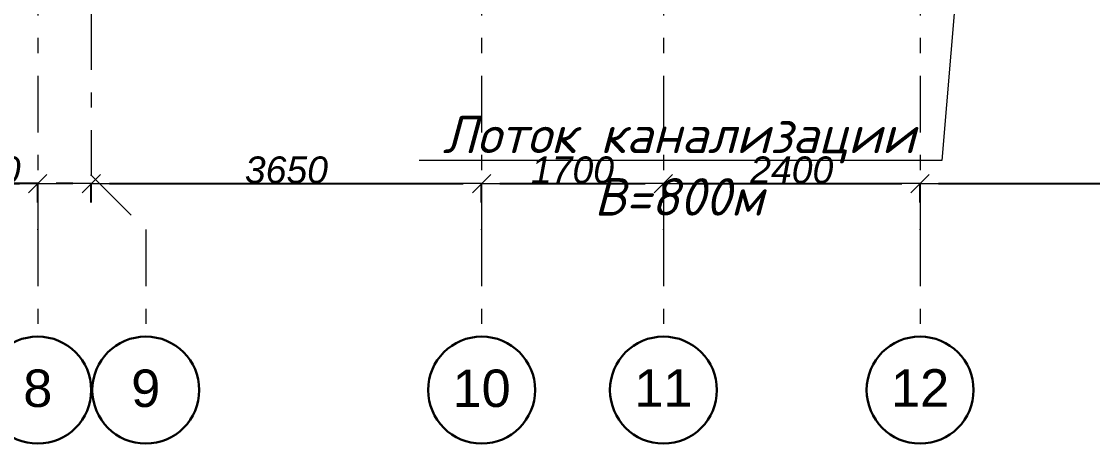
# Model space of a CAD drawing. Header units: millimetres. Extents: x -473555 to 660023, y 5037 to 453528.
# Drawn here: x 266691 to 276707, y 156253 to 160199 of the extents above; entities that cross this region are included whole.
import ezdxf
from ezdxf import colors
from ezdxf.entities.mleader import LeaderData, LeaderLine
from ezdxf.enums import TextEntityAlignment as Align
from ezdxf.math import Vec2, Vec3

# ---------------------------------------------------------------- set-up
doc = ezdxf.new("R2010")
doc.units = ezdxf.units.MM
doc.linetypes.add('Штрихпунктирная', pattern=[1093.611073, 529.166651, -211.666656, 141.111112, -211.666656])
for name, color, linetype in [('ВК_В1_текст', 5, 'Continuous'), ('ВК_К1_текст', 34, 'Continuous'), ('Размеры', 7, 'Continuous'), ('Структуры стальные', 7, 'Continuous')]:
    doc.layers.add(name, color=color, linetype=linetype)
doc.layers.add('Структуры стальные_Ном._пера__1', color=7, linetype='Continuous', lineweight=30)
doc.layers.add('Структуры стальные_Ном._пера__98', color=7, linetype='Continuous', lineweight=18)
doc.styles.add('ISOPEUR', font='isocpeui.ttf')
doc.styles.add('СГЕНЕРИР_СТИЛЬ_1', font='ariali.ttf')
doc.styles.add('СГЕНЕРИР_СТИЛЬ_3', font='arial.ttf')
doc.dimstyles.new('СГЕНЕРИР_СТИЛЬ__15', dxfattribs={"dimtxt": 250, "dimasz": 171, "dimexe": 0.18, "dimexo": 0, "dimgap": 0.09, "dimtad": 1, "dimtih": 1, "dimtoh": 1, "dimdec": 0, "dimzin": 0, "dimdsep": 46, "dimtxsty": 'СГЕНЕРИР_СТИЛЬ_1', "dimblk": 'ARROWHEAD_6', "dimblk1": 'ARROWHEAD_6', "dimblk2": 'ARROWHEAD_6', "dimcen": 0.09, "dimclrd": 7, "dimclre": 7, "dimclrt": 7, "dimazin": 0, "dimtfac": 1, "dimtdec": 4, "dimtmove": 0, "dimatfit": 3, "dimfxl": 1, "dimtolj": 1, "dimtzin": 0, "dimarcsym": 0})

# ---------------------------------------------------------------- blocks, each defined once
blk = doc.blocks.new('Стандартный Маркер Сетки[167]', base_point=(47686, 0))
at = {"layer": 'Структуры стальные_Ном._пера__1', "linetype": 'Continuous'}
blk.add_circle((47686, -10500), 500, dxfattribs=at)
at = {"layer": 'Структуры стальные_Ном._пера__98', "linetype": 'Штрихпунктирная'}
for p, q in [((47686, -1000), (47686, -9000)), ((47686, -9000), (47686, -10000))]:
    blk.add_line(p, q, dxfattribs=at)
blk.add_point((47686, -9000), dxfattribs=at)
blk.add_point((47686, -9000), dxfattribs=at)
at = {"layer": 'Структуры стальные_Ном._пера__1', "style": 'СГЕНЕРИР_СТИЛЬ_3'}
blk.add_attdef('AC_MarkerText_1', text='', height=350, rotation=360, dxfattribs=at).set_placement((47686, -10483), align=Align.MIDDLE_CENTER)
blk = doc.blocks.new('Стандартный Маркер Сетки[168]', base_point=(48186, 0))
at = {"layer": 'Структуры стальные_Ном._пера__1', "linetype": 'Continuous'}
blk.add_circle((48696, -10500), 500, dxfattribs=at)
at = {"layer": 'Структуры стальные_Ном._пера__98', "linetype": 'Штрихпунктирная'}
for p, q in [((48186, -1510), (48186, -8490)), ((48186, -8490), (48696, -9000)), ((48696, -9000), (48696, -10000))]:
    blk.add_line(p, q, dxfattribs=at)
blk.add_point((48186, -8490), dxfattribs=at)
at = {"layer": 'Структуры стальные_Ном._пера__1', "style": 'СГЕНЕРИР_СТИЛЬ_3'}
blk.add_attdef('AC_MarkerText_1', text='', height=350, rotation=360, dxfattribs=at).set_placement((48696, -10483), align=Align.MIDDLE_CENTER)
blk = doc.blocks.new('Стандартный Маркер Сетки[169]', base_point=(51836, 0))
at = {"layer": 'Структуры стальные_Ном._пера__1', "linetype": 'Continuous'}
blk.add_circle((51836, -10500), 500, dxfattribs=at)
at = {"layer": 'Структуры стальные_Ном._пера__98', "linetype": 'Штрихпунктирная'}
for p, q in [((51836, -1000), (51836, -9000)), ((51836, -9000), (51836, -10000))]:
    blk.add_line(p, q, dxfattribs=at)
blk.add_point((51836, -9000), dxfattribs=at)
blk.add_point((51836, -9000), dxfattribs=at)
at = {"layer": 'Структуры стальные_Ном._пера__1', "style": 'СГЕНЕРИР_СТИЛЬ_3'}
blk.add_attdef('AC_MarkerText_1', text='', height=350, rotation=360, dxfattribs=at).set_placement((51836, -10483), align=Align.MIDDLE_CENTER)
blk = doc.blocks.new('Стандартный Маркер Сетки[170]', base_point=(53536, 0))
at = {"layer": 'Структуры стальные_Ном._пера__1', "linetype": 'Continuous'}
blk.add_circle((53536, -10500), 500, dxfattribs=at)
at = {"layer": 'Структуры стальные_Ном._пера__98', "linetype": 'Штрихпунктирная'}
for p, q in [((53536, -1000), (53536, -9000)), ((53536, -9000), (53536, -10000))]:
    blk.add_line(p, q, dxfattribs=at)
blk.add_point((53536, -9000), dxfattribs=at)
blk.add_point((53536, -9000), dxfattribs=at)
at = {"layer": 'Структуры стальные_Ном._пера__1', "style": 'СГЕНЕРИР_СТИЛЬ_3'}
blk.add_attdef('AC_MarkerText_1', text='', height=350, rotation=360, dxfattribs=at).set_placement((53536, -10480), align=Align.MIDDLE_CENTER)
blk = doc.blocks.new('Стандартный Маркер Сетки[171]', base_point=(55936, 0))
at = {"layer": 'Структуры стальные_Ном._пера__1', "linetype": 'Continuous'}
blk.add_circle((55936, -10500), 500, dxfattribs=at)
at = {"layer": 'Структуры стальные_Ном._пера__98', "linetype": 'Штрихпунктирная'}
for p, q in [((55936, -1000), (55936, -9000)), ((55936, -9000), (55936, -10000))]:
    blk.add_line(p, q, dxfattribs=at)
blk.add_point((55936, -9000), dxfattribs=at)
blk.add_point((55936, -9000), dxfattribs=at)
at = {"layer": 'Структуры стальные_Ном._пера__1', "style": 'СГЕНЕРИР_СТИЛЬ_3'}
blk.add_attdef('AC_MarkerText_1', text='', height=350, rotation=360, dxfattribs=at).set_placement((55936, -10480), align=Align.MIDDLE_CENTER)
blk = doc.blocks.new('ARROWHEAD_6')
at = {"color": 0, "linetype": 'Continuous', "lineweight": 0}
for p, q in [((0, 0), (-1, 0)), ((-0.5, -0.5), (0.5, 0.5))]:
    blk.add_line(p, q, dxfattribs=at)
blk = doc.blocks.new('*D71')
at = {"layer": 'Defpoints', "color": 0, "linetype": 'Continuous', "transparency": 16777216}
for p in [(266844, 158683), (261944, 158508), (266844, 158508)]:
    blk.add_point(p, dxfattribs=at)
at = {"layer": 'Размеры', "color": 7, "linetype": 'Continuous', "lineweight": -2, "transparency": 16777216}
for p, q in [((261944, 158508), (261944, 158683)), ((262115, 158683), (266673, 158683)), ((266844, 158508), (266844, 158683))]:
    blk.add_line(p, q, dxfattribs=at)
at = {"layer": 'Размеры', "color": 7, "linetype": 'Continuous', "lineweight": -2, "transparency": 16777216, "xscale": 171, "yscale": 171, "zscale": 171, "rotation": 180}
blk.add_blockref('ARROWHEAD_6', (261944, 158683), dxfattribs=at)
at = {"layer": 'Размеры', "color": 7, "linetype": 'Continuous', "lineweight": -2, "transparency": 16777216, "xscale": 171, "yscale": 171, "zscale": 171}
blk.add_blockref('ARROWHEAD_6', (266844, 158683), dxfattribs=at)
at = {"layer": 'Размеры', "color": 7, "linetype": 'Continuous', "transparency": 16777216, "insert": (264110, 158810), "char_height": 250, "attachment_point": 5, "style": 'СГЕНЕРИР_СТИЛЬ_1'}
blk.add_mtext('\\A1;4900', dxfattribs=at)
blk = doc.blocks.new('*D72')
at = {"layer": 'Defpoints', "color": 0, "linetype": 'Continuous', "transparency": 16777216}
for p in [(267344, 158683), (266844, 158508), (267344, 158508)]:
    blk.add_point(p, dxfattribs=at)
at = {"layer": 'Размеры', "color": 7, "linetype": 'Continuous', "lineweight": -2, "transparency": 16777216}
for p, q in [((266844, 158683), (266111, 158683)), ((266844, 158508), (266844, 158683)), ((267173, 158683), (267015, 158683)), ((267344, 158508), (267344, 158683))]:
    blk.add_line(p, q, dxfattribs=at)
at = {"layer": 'Размеры', "color": 7, "linetype": 'Continuous', "lineweight": -2, "transparency": 16777216, "xscale": 171, "yscale": 171, "zscale": 171, "rotation": 180}
blk.add_blockref('ARROWHEAD_6', (266844, 158683), dxfattribs=at)
at = {"layer": 'Размеры', "color": 7, "linetype": 'Continuous', "lineweight": -2, "transparency": 16777216, "xscale": 171, "yscale": 171, "zscale": 171}
blk.add_blockref('ARROWHEAD_6', (267344, 158683), dxfattribs=at)
at = {"layer": 'Размеры', "color": 7, "linetype": 'Continuous', "transparency": 16777216, "insert": (266392, 158810), "char_height": 250, "attachment_point": 5, "style": 'СГЕНЕРИР_СТИЛЬ_1'}
blk.add_mtext('\\A1;500', dxfattribs=at)
blk = doc.blocks.new('*D73')
at = {"layer": 'Defpoints', "color": 0, "linetype": 'Continuous', "transparency": 16777216}
for p in [(270994, 158683), (267344, 158508), (270994, 158508)]:
    blk.add_point(p, dxfattribs=at)
at = {"layer": 'Размеры', "color": 7, "linetype": 'Continuous', "lineweight": -2, "transparency": 16777216}
for p, q in [((267344, 158508), (267344, 158683)), ((267515, 158683), (270823, 158683)), ((270994, 158508), (270994, 158683))]:
    blk.add_line(p, q, dxfattribs=at)
at = {"layer": 'Размеры', "color": 7, "linetype": 'Continuous', "lineweight": -2, "transparency": 16777216, "xscale": 171, "yscale": 171, "zscale": 171, "rotation": 180}
blk.add_blockref('ARROWHEAD_6', (267344, 158683), dxfattribs=at)
at = {"layer": 'Размеры', "color": 7, "linetype": 'Continuous', "lineweight": -2, "transparency": 16777216, "xscale": 171, "yscale": 171, "zscale": 171}
blk.add_blockref('ARROWHEAD_6', (270994, 158683), dxfattribs=at)
at = {"layer": 'Размеры', "color": 7, "linetype": 'Continuous', "transparency": 16777216, "insert": (269169, 158810), "char_height": 250, "attachment_point": 5, "style": 'СГЕНЕРИР_СТИЛЬ_1'}
blk.add_mtext('\\A1;3650', dxfattribs=at)
blk = doc.blocks.new('*D74')
at = {"layer": 'Defpoints', "color": 0, "linetype": 'Continuous', "transparency": 16777216}
for p in [(272694, 158683), (270994, 158508), (272694, 158508)]:
    blk.add_point(p, dxfattribs=at)
at = {"layer": 'Размеры', "color": 7, "linetype": 'Continuous', "lineweight": -2, "transparency": 16777216}
for p, q in [((270994, 158508), (270994, 158683)), ((271165, 158683), (272523, 158683)), ((272694, 158508), (272694, 158683))]:
    blk.add_line(p, q, dxfattribs=at)
at = {"layer": 'Размеры', "color": 7, "linetype": 'Continuous', "lineweight": -2, "transparency": 16777216, "xscale": 171, "yscale": 171, "zscale": 171, "rotation": 180}
blk.add_blockref('ARROWHEAD_6', (270994, 158683), dxfattribs=at)
at = {"layer": 'Размеры', "color": 7, "linetype": 'Continuous', "lineweight": -2, "transparency": 16777216, "xscale": 171, "yscale": 171, "zscale": 171}
blk.add_blockref('ARROWHEAD_6', (272694, 158683), dxfattribs=at)
at = {"layer": 'Размеры', "color": 7, "linetype": 'Continuous', "transparency": 16777216, "insert": (271844, 158810), "char_height": 250, "attachment_point": 5, "style": 'СГЕНЕРИР_СТИЛЬ_1'}
blk.add_mtext('\\A1;1700', dxfattribs=at)
blk = doc.blocks.new('*D75')
at = {"layer": 'Defpoints', "color": 0, "linetype": 'Continuous', "transparency": 16777216}
for p in [(275094, 158683), (272694, 158508), (275094, 158508)]:
    blk.add_point(p, dxfattribs=at)
at = {"layer": 'Размеры', "color": 7, "linetype": 'Continuous', "lineweight": -2, "transparency": 16777216}
for p, q in [((272694, 158508), (272694, 158683)), ((272865, 158683), (274923, 158683)), ((275094, 158508), (275094, 158683))]:
    blk.add_line(p, q, dxfattribs=at)
at = {"layer": 'Размеры', "color": 7, "linetype": 'Continuous', "lineweight": -2, "transparency": 16777216, "xscale": 171, "yscale": 171, "zscale": 171, "rotation": 180}
blk.add_blockref('ARROWHEAD_6', (272694, 158683), dxfattribs=at)
at = {"layer": 'Размеры', "color": 7, "linetype": 'Continuous', "lineweight": -2, "transparency": 16777216, "xscale": 171, "yscale": 171, "zscale": 171}
blk.add_blockref('ARROWHEAD_6', (275094, 158683), dxfattribs=at)
at = {"layer": 'Размеры', "color": 7, "linetype": 'Continuous', "transparency": 16777216, "insert": (273894, 158810), "char_height": 250, "attachment_point": 5, "style": 'СГЕНЕРИР_СТИЛЬ_1'}
blk.add_mtext('\\A1;2400', dxfattribs=at)
blk = doc.blocks.new('*D76')
at = {"layer": 'Defpoints', "color": 0, "linetype": 'Continuous', "transparency": 16777216}
for p in [(280494, 158683), (275094, 158508), (280494, 158508)]:
    blk.add_point(p, dxfattribs=at)
at = {"layer": 'Размеры', "color": 7, "linetype": 'Continuous', "lineweight": -2, "transparency": 16777216}
for p, q in [((275094, 158508), (275094, 158683)), ((275265, 158683), (280323, 158683)), ((280494, 158508), (280494, 158683))]:
    blk.add_line(p, q, dxfattribs=at)
at = {"layer": 'Размеры', "color": 7, "linetype": 'Continuous', "lineweight": -2, "transparency": 16777216, "xscale": 171, "yscale": 171, "zscale": 171, "rotation": 180}
blk.add_blockref('ARROWHEAD_6', (275094, 158683), dxfattribs=at)
at = {"layer": 'Размеры', "color": 7, "linetype": 'Continuous', "lineweight": -2, "transparency": 16777216, "xscale": 171, "yscale": 171, "zscale": 171}
blk.add_blockref('ARROWHEAD_6', (280494, 158683), dxfattribs=at)
at = {"layer": 'Размеры', "color": 7, "linetype": 'Continuous', "transparency": 16777216, "insert": (277794, 158810), "char_height": 250, "attachment_point": 5, "style": 'СГЕНЕРИР_СТИЛЬ_1'}
blk.add_mtext('\\A1;5400', dxfattribs=at)
blk = doc.blocks.new('_None')

msp = doc.modelspace()

# ---------------------------------------------------------------- block references
at = {"layer": 'Структуры стальные', "color": 8, "linetype": 'Continuous', "lineweight": 20}
ref = msp.add_blockref('Стандартный Маркер Сетки[167]', (266844.2, 167253.1), dxfattribs=at)
ref.add_attrib('AC_MarkerText_1', '8', dxfattribs={"layer": 'Структуры стальные_Ном._пера__1', "color": 7, "height": 350, "rotation": 360, "style": 'СГЕНЕРИР_СТИЛЬ_3'}).set_placement((266844.2, 156770.3), align=Align.MIDDLE_CENTER)
ref = msp.add_blockref('Стандартный Маркер Сетки[168]', (267344, 167253.1), dxfattribs=at)
ref.add_attrib('AC_MarkerText_1', '9', dxfattribs={"layer": 'Структуры стальные_Ном._пера__1', "color": 7, "height": 350, "rotation": 360, "style": 'СГЕНЕРИР_СТИЛЬ_3'}).set_placement((267853.6, 156770.3), align=Align.MIDDLE_CENTER)
ref = msp.add_blockref('Стандартный Маркер Сетки[169]', (270994.2, 167253.1), dxfattribs=at)
ref.add_attrib('AC_MarkerText_1', '10', dxfattribs={"layer": 'Структуры стальные_Ном._пера__1', "color": 7, "height": 350, "rotation": 360, "style": 'СГЕНЕРИР_СТИЛЬ_3'}).set_placement((270994.2, 156770.3), align=Align.MIDDLE_CENTER)
ref = msp.add_blockref('Стандартный Маркер Сетки[170]', (272694.4, 167253.1), dxfattribs=at)
ref.add_attrib('AC_MarkerText_1', '11', dxfattribs={"layer": 'Структуры стальные_Ном._пера__1', "color": 7, "height": 350, "rotation": 360, "style": 'СГЕНЕРИР_СТИЛЬ_3'}).set_placement((272694.4, 156773.1), align=Align.MIDDLE_CENTER)
ref = msp.add_blockref('Стандартный Маркер Сетки[171]', (275094, 167253.1), dxfattribs=at)
ref.add_attrib('AC_MarkerText_1', '12', dxfattribs={"layer": 'Структуры стальные_Ном._пера__1', "color": 7, "height": 350, "rotation": 360, "style": 'СГЕНЕРИР_СТИЛЬ_3'}).set_placement((275094, 156773.1), align=Align.MIDDLE_CENTER)

# ---------------------------------------------------------------- dimensions: what is measured, and where the dimension line sits
at = {"layer": 'Размеры', "linetype": 'Continuous'}
for base, p1, p2, picture, middle in [((266844.2, 158682.5), (261944.2, 158507.5), (266844.2, 158507.5), '*D71', (264109.6, 158682.5)), ((267344, 158682.5), (266844.2, 158507.5), (267344, 158507.5), '*D72', (266392.3, 158682.5)), ((270994.2, 158682.5), (267344, 158507.5), (270994.2, 158507.5), '*D73', (269169.1, 158682.5)), ((272694.4, 158682.5), (270994.2, 158507.5), (272694.4, 158507.5), '*D74', (271844.3, 158682.5)), ((275094, 158682.5), (272694.4, 158507.5), (275094, 158507.5), '*D75', (273894.2, 158682.5)), ((280494.2, 158682.5), (275094, 158507.5), (280494.2, 158507.5), '*D76', (277794.1, 158682.5))]:
    dim = msp.add_linear_dim(base=base, p1=p1, p2=p2, dimstyle='СГЕНЕРИР_СТИЛЬ__15', dxfattribs=at)
    dim.commit()
    dim.dimension.update_dxf_attribs({"geometry": picture, "text_midpoint": middle, "dimtype": 160})

# ---------------------------------------------------------------- leaders
at = {"layer": 'ВК_В1_текст', "linetype": 'Continuous'}
ml = msp.add_multileader_mtext('Standard', dxfattribs=at)
ml.set_content('В1\\P%%C25х3,5', color=256, style='ISOPEUR')
ml.set_leader_properties(lineweight=15)
ml.set_arrow_properties(name='NONE')
ml.build(insert=Vec2(0, 0))
ml.multileader.update_dxf_attribs({"text_left_attachment_type": 6, "text_right_attachment_type": 6, "dogleg_length": 0.1, "arrow_head_size": 400, "scale": 100})
ctx = ml.context
ctx.base_point, ctx.scale, ctx.char_height, ctx.arrow_head_size, ctx.landing_gap_size, ctx.plane_origin = Vec3(244561.2, 159939.8), 100, 250, 400, 200, Vec3(253204.4, 151336)
ctx.left_attachment, ctx.right_attachment, ctx.text_align_type = 6, 6, 1
notes = []
notes.append((ctx, [(1, (1, 1, 0), (246203.9, 159939.8), (-1, 0), 10, [(1, [(247494.6, 163590.6), (251894.2, 163590.6)], 0, [])])]))
ctx.mtext.insert, ctx.mtext.rotation, ctx.mtext.width, ctx.mtext.alignment, ctx.mtext.flow_direction = Vec3(245377.6, 160239.8), 6.2831853, 707.159, 2, 5
ml = msp.add_multileader_mtext('Standard', dxfattribs=at)
ml.set_content('В1\\P%%C25х3,5', color=256, style='ISOPEUR')
ml.set_leader_properties(lineweight=15)
ml.set_arrow_properties(name='NONE')
ml.build(insert=Vec2(0, 0))
ml.multileader.update_dxf_attribs({"text_left_attachment_type": 6, "text_right_attachment_type": 6, "dogleg_length": 0.1, "arrow_head_size": 400, "scale": 100})
ctx = ml.context
ctx.base_point, ctx.scale, ctx.char_height, ctx.arrow_head_size, ctx.landing_gap_size, ctx.plane_origin = Vec3(259161.2, 159939.8), 100, 250, 400, 200, Vec3(267804.4, 151336)
ctx.left_attachment, ctx.right_attachment, ctx.text_align_type = 6, 6, 1
notes.append((ctx, [(1, (1, 1, 0), (260803.9, 159939.8), (-1, 0), 10, [(0, [(262206.7, 163590.6)], 0, [])])]))
ctx.mtext.insert, ctx.mtext.rotation, ctx.mtext.width, ctx.mtext.alignment, ctx.mtext.flow_direction = Vec3(259977.6, 160239.8), 6.2831853, 707.159, 2, 5
at = {"layer": 'ВК_К1_текст', "linetype": 'Continuous'}
ml = msp.add_multileader_mtext('Standard', dxfattribs=at)
ml.set_content('Лоток канализации\\PВ=300м', color=256, style='ISOPEUR')
ml.set_leader_properties(lineweight=15)
ml.set_arrow_properties(name='NONE')
ml.build(insert=Vec2(0, 0))
ml.multileader.update_dxf_attribs({"text_left_attachment_type": 6, "text_right_attachment_type": 6, "dogleg_length": 0.1, "arrow_head_size": 400, "scale": 100})
ctx = ml.context
ctx.base_point, ctx.scale, ctx.char_height, ctx.arrow_head_size, ctx.landing_gap_size, ctx.plane_origin = Vec3(236233.1, 158897.7), 100, 350, 400, 200, Vec3(247771.2, 150256)
ctx.left_attachment, ctx.right_attachment, ctx.text_align_type = 6, 6, 1
notes.append((ctx, [(1, (1, 1, 0), (241137.5, 158897.7), (-1, 0), 10, [(0, [(244532.1, 162385.7)], 0, [])])]))
ctx.mtext.insert, ctx.mtext.width, ctx.mtext.alignment, ctx.mtext.flow_direction = Vec3(238680.3, 159317.7), 5094.998, 2, 5
ml = msp.add_multileader_mtext('Standard', dxfattribs=at)
ml.set_content('Лоток канализации\\PВ=300м', color=256, style='ISOPEUR')
ml.set_leader_properties(lineweight=15)
ml.set_arrow_properties(name='NONE')
ml.build(insert=Vec2(0, 0))
ml.multileader.update_dxf_attribs({"text_left_attachment_type": 6, "text_right_attachment_type": 6, "dogleg_length": 0.1, "arrow_head_size": 400, "scale": 100})
ctx = ml.context
ctx.base_point, ctx.scale, ctx.char_height, ctx.arrow_head_size, ctx.landing_gap_size, ctx.plane_origin = Vec3(247895.3, 158897.7), 100, 350, 400, 200, Vec3(259433.3, 150256)
ctx.left_attachment, ctx.right_attachment, ctx.text_align_type = 6, 6, 1
notes.append((ctx, [(1, (1, 1, 0), (252799.6, 158897.7), (-1, 0), 10, [(1, [(256194.2, 162385.7), (251944.2, 162171.8)], 0, [])])]))
ctx.mtext.insert, ctx.mtext.width, ctx.mtext.alignment, ctx.mtext.flow_direction = Vec3(250342.4, 159317.7), 5094.998, 2, 5
ml = msp.add_multileader_mtext('Standard', dxfattribs=at)
ml.set_content('Лоток канализации\\PВ=800м', color=256, style='ISOPEUR')
ml.set_leader_properties(lineweight=15)
ml.set_arrow_properties(name='NONE')
ml.build(insert=Vec2(0, 0))
ml.multileader.update_dxf_attribs({"text_left_attachment_type": 6, "text_right_attachment_type": 6, "dogleg_length": 0.1, "arrow_head_size": 400, "scale": 100})
ctx = ml.context
ctx.base_point, ctx.scale, ctx.char_height, ctx.arrow_head_size, ctx.landing_gap_size, ctx.plane_origin = Vec3(270392.1, 158897.7), 100, 350, 400, 200, Vec3(281930.1, 150256)
ctx.left_attachment, ctx.right_attachment, ctx.text_align_type = 6, 6, 1
notes.append((ctx, [(1, (1, 1, 0), (275296.4, 158897.7), (-1, 0), 10, [(1, [(275594, 162423.1)], 0, [])])]))
ctx.mtext.insert, ctx.mtext.width, ctx.mtext.alignment, ctx.mtext.flow_direction = Vec3(272839.2, 159317.7), 5094.998, 2, 5
ml = msp.add_multileader_mtext('Standard', dxfattribs=at)
ml.set_content('Лоток канализации\\PВ=300м', color=256, style='ISOPEUR')
ml.set_leader_properties(lineweight=15)
ml.set_arrow_properties(name='NONE')
ml.build(insert=Vec2(0, 0))
ml.multileader.update_dxf_attribs({"text_left_attachment_type": 6, "text_right_attachment_type": 6, "dogleg_length": 0.1, "arrow_head_size": 400, "scale": 100})
ctx = ml.context
ctx.base_point, ctx.scale, ctx.char_height, ctx.arrow_head_size, ctx.landing_gap_size, ctx.plane_origin = Vec3(259382.9, 158897.7), 100, 350, 400, 200, Vec3(270920.9, 150256)
ctx.left_attachment, ctx.right_attachment, ctx.text_align_type = 6, 6, 1
notes.append((ctx, [(1, (1, 1, 0), (264287.2, 158897.7), (-1, 0), 10, [(1, [(263431.8, 162171.8)], 0, [])])]))
ctx.mtext.insert, ctx.mtext.width, ctx.mtext.alignment, ctx.mtext.flow_direction = Vec3(261830, 159317.7), 5094.998, 2, 5
for ctx, leaders in notes:
    for number, flags, end, landing, length, lines in leaders:
        leader = LeaderData()
        leader.index, (leader.has_last_leader_line, leader.has_dogleg_vector, leader.attachment_direction) = number, flags
        leader.last_leader_point, leader.dogleg_vector, leader.dogleg_length = Vec3(end), Vec3(landing), length
        for number, points, colour, breaks in lines:
            line = LeaderLine()
            line.index, line.vertices, line.color, line.breaks = number, Vec3.list(points), colors.encode_raw_color(colour), breaks
            leader.lines.append(line)
        ctx.leaders.append(leader)

doc.saveas('drawing.dxf')
